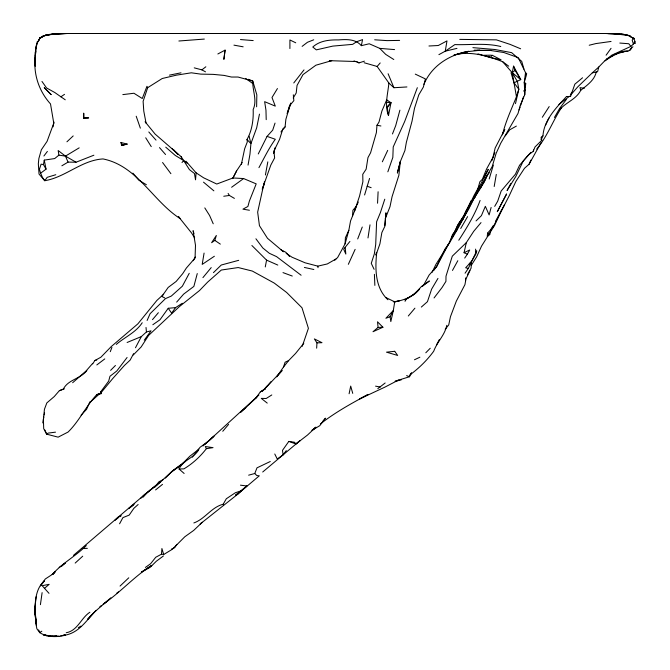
<?xml version="1.0" encoding="UTF-8"?>
<svg xmlns="http://www.w3.org/2000/svg" width="670" height="670" viewBox="0 0 670 670"><rect width="100%" height="100%" fill="white"/><g stroke="black" fill="none" stroke-linecap="round" stroke-linejoin="round"><path stroke-width="1" d="M289.901 48.55L289.926 39.974L295.73 42.796M36.599 43.994L35.401 52.16L35.317 64.069C35.493 55.376 34.153 45.61 39.924 38.349L39.832 37.922C47.897 32.738 57.955 33.994 67.084 33.5L54.563 34.036L42.922 35.845M35.175 606.978L35.862 623.469L36.883 628.803L39.748 632.664C47.788 637.756 58.131 637.279 66.958 634.766C80.006 631.584 87.293 619.306 96.162 610.37M256.627 106.806L256.828 94.872L252.766 81.053L248.369 79.295M354.489 211.31L359.555 196.034L362.889 181.763L362.763 174.292L366.138 169.183L367.964 157.609L370.585 152.768L376.373 132.668L376.984 125.257L378.977 122.141L381.908 111.002L386.699 99.864L390.978 102.728L388.5 115.55C384.354 105.031 387.913 93.8 388.885 83.046L377.151 66.464L364.128 62.737M35.183 606.023L35.066 613.938C34.932 602.389 35.225 588.771 44.597 580.605L40.493 585.881L45.267 579.014L54.01 573.294L52.268 574.525C62.184 563.135 75.693 556.192 86.304 545.573M494.694 206.377L497.684 201.209L501.168 191.009L515.414 174.208L519.568 165.272L528.764 154.628L533.253 151.37L534.995 146.99L541.762 140.306L541.209 139.62L541.293 137.183L542.951 135.893C543.956 120.056 556.284 107.669 566.493 96.53L570.547 96.455L574.843 84.186L582.557 77.779M465.516 280.646L465.642 277.933M377.553 203.219L378.106 191.754M384.798 225.564L385.953 212.792L384.89 226.217L381.866 232.549L379.915 243.847L375.962 255.119L376.389 252.347M334.732 260.245L337.655 257.498L345.075 243.855L345.402 237.724L348.827 230.338L350.552 220.933L356.683 205.782L352.906 210.305L352.579 215.732M35.401 52.16L35.242 66.179L35.158 57.503C33.408 74.512 39.044 91.296 50.51 103.934L53.776 123.196L47.068 141.37L41.381 149.745L38.885 158.455L38.332 163.689L39.028 174.049L44.739 180.724C65.652 177.207 81.589 160.18 103.021 158.932C137.25 165.808 152.676 200.958 180.18 218.646L178.32 216.41L191.561 232.976L194.627 237.858M316.65 348.174L316.96 342.864L314.381 338.92L321.977 342.688L316.96 342.864M145.423 567.44L150.633 563.705L155.742 557.264L161.495 554.199L161.905 548.529L163.714 554.509L172.307 549.291L184.828 536.754L193.689 530.422L202.281 522.273L200.162 523.932M376.708 252.665C374.982 268.854 375.099 287.899 387.913 299.75M185.933 161.185L196.117 172.852L195.531 179.828L194.459 173.505L189.417 169.611L181.26 156.78L155.155 134.117L145.072 121.747M433.599 270.621L436.689 266.476L452.091 237.28L468.665 209.082L474.193 198.169L492.216 166.52L496.16 153.271L500.775 143.154L518.027 113.431L520.339 105.081L524.744 94.755L525.707 83.474L524.308 82.243L525.523 72.645L518.27 57.645L503.806 52.503L490.507 50.476L474.159 50.342L491.311 50.342M280.939 131.931L285.077 126.948L285.881 119.285L290.68 103.13M35.87 50.886L35.259 56.556L35.795 50.786M264.416 181.587L264.089 184.61L262.246 189.258L270.797 165.113L274.625 157.936L273.904 151.043L279.566 139.368L282.841 128.925L285.077 126.948M541.268 142.316L529.082 164.251L524.484 168.304L515.858 181.453L509.275 195.665L493.447 226.443L487.601 233.118L487.232 236.418L489.728 234.617L490.641 230.17L493.045 225.823M36.004 48.944L37.302 41.523M34.966 607.079L36.197 596.727M42.888 36.599L39.823 38.282L42.587 36.85M241.368 164.359L244.651 148.773L247.331 141.839L246.979 139.536C252.021 130.684 253.603 119.721 253.168 109.57C257.447 100.14 252.364 90.609 252.766 81.053L238.001 77.033L231.493 77.042L224.056 75.4L213.186 74.37L200.74 74.119L191.319 72.804L176.352 75.174L162.224 78.507L147.685 87.678L143.12 101.296L143.774 111.078L146.077 123.205M225.078 50.124L223.889 59.22L225.078 50.124L217.851 53.977M40.418 604.667L42.118 592.623M263.947 183.647L257.657 212.114L259.441 225.69L267.489 238.302L283.435 251.753M367.989 237.934L369.999 224.844M204.082 253.076L202.206 264.407L214.367 256.25M248.059 165.096L249.969 154.125L250.923 143.581L256.669 127.828L259.466 114.126M494.192 186.503L496.294 174.401M55.786 174.719L47.176 177.332L44.739 180.724L42.394 177.299L40.627 173.203L46.046 169.15L43.466 164.577L44.27 160.113L54.697 158.564L58.91 155.139L65.451 156.127L76.053 162.215L93.884 155.206M42.738 422.887L43.843 416.924M44.212 414.939L44.58 412.954M265.404 174.987L267.816 161.864M53.047 126.856L53.96 122.041M265.27 266.945L266.576 260.127L251.887 245.505M533.253 151.37L533.529 149.954M361.348 45.669L362.562 39.597L356.566 41.758L352.68 44.354L332.797 46.104L316.332 49.865L312.781 47.034C319.791 40.636 329.389 39.756 338.451 39.915C346.474 39.337 355.636 38.86 361.348 45.669L369.237 43.768L379.748 48.366L394.588 49.597M511.009 72.72L514.024 82.837L520.757 79.613L513.555 66.146L512.24 72.712L516.453 96.706C511.403 109.369 505.557 121.597 502.458 134.854M349.103 393.759L350.695 386.088L352.738 393.374M464.059 252.724L469.712 249.969L467.375 254.148L464.059 252.724L466.32 242.632L473.715 231.326L481.01 222.616M515.49 103.624L518.823 89.194L517.449 81.598L512.24 72.712L502.693 61.74C488.874 56.364 474.435 51.95 459.461 53.843M525.707 83.474L524.752 87.393L524.308 82.243L526.695 73.65L525.523 72.645L525.607 77.569M630.185 36.691L633.971 38.374L634.926 41.507L633.401 44.002L630.864 46.406L611.76 55.2L605.186 60.392L598.787 67L597.581 71.749L592.313 72.846L577.858 86.782L570.773 94.813M491.118 207.474L489.133 214.944L485.348 206.318L481.412 215.648L476.052 220.924M273.636 153.455L275.253 147.392M399.906 110.165L395.719 125.583L392.478 133.958M345.075 243.855L348.827 230.338M39.949 632.363L38.584 629.9M364.589 194.97L369.555 178.446M596.241 71.79C594.793 80.082 586.753 85.475 580.731 90.324C576.284 99.344 565.84 102.326 559.659 109.746M489.192 178.982L493.355 165.088M214.827 240.388L216.335 235.472L211.628 242.699L214.827 240.388L220.329 244.123M59.345 390.694L64.002 388.901L59.345 390.694L54.245 396.573L46.841 402.913L44.455 409.219L43.391 419.361L43.709 428.683L46.666 434.168L58.131 437.158L68.089 432.041C79.403 420.961 85.802 406.338 96.631 394.798L101.061 393.7L101.572 392.059L112.661 378.634L124.402 365.477L130.131 360.108L133.59 353.659M468.305 268.435L465.658 267.774L471.479 261.526L475.633 254.407L476.764 250.789L468.305 268.435L465.072 273.209M83.742 118.355L83.716 113.272L83.742 118.355L88.674 117.903L83.951 117.711M516.453 96.706L518.823 89.194L514.024 82.837M476.973 192.231L479.871 181.754L482.383 179.258L486.571 169.024L492.944 157.5L495.155 148.036L504.761 129.444L503.212 132.987M384.781 199.199L380.334 212.758L376.607 221.787L375.703 244.558L374.304 253.997L371.264 263.36L374.103 269.298M275.035 123.087L272.707 130.122L267.062 136.387L258.26 153.958M255.446 398.65L260.328 391.891L264.122 389.538L282.137 370.502L276.66 376.883L283.494 367.051L285.102 362.21L288.619 360.594L295.537 353.492L303.795 343.266M520.724 105.198L523.446 96.957M197.265 273.561L193.873 286.408L183.622 294.138L176.662 302.111M456.002 230.011L452.518 234.525L449.645 242.473C464.218 218.964 475.558 193.864 488.279 169.351L483.564 178.455M446.79 325.335C444.846 335.142 437.066 341.96 433.725 351.206C426.958 360.452 418.683 368.483 409.454 375.242M302.262 346.306L308.401 328.334L301.994 307.781L286.651 292.48L274.239 283.075L252.322 271.057L238.202 267.548L221.309 270.043L207.675 282.078L199.476 290.579L179.527 306.491L148.656 335.36L141.177 346.934L133.255 354.991M387.846 171.822L392.838 157.383L393.223 146.948L404.672 121.53L417.335 87.695M510.8 183.53L507.073 190.498L515.833 176.445L523.253 160.984L530.891 152.375M519.091 109.947L520.121 107.032M290.872 103.348L287.17 113.54L289.524 105.743L293.854 100.668L293.309 94.805M491.788 160.8L494.82 152.525M630.88 49.346L631.559 47.57M110.274 351.683L111.915 347.437M357.696 238.939L362.277 227.029M480.097 200.439C474.888 214.593 466.956 227.599 458.791 240.22M248.637 475.172L254.767 473.506L256.995 467.844L270.27 461.504M385.258 218.73L389.999 206.67L392.067 196.687L398.859 175.347L400.308 161.646L404.923 150.507L406.355 142.367L412.042 121.111L414.504 108.255L418.809 94.813L423.381 87.025L425.375 78.901L415.283 74.127M485.013 180.657L487.082 175.49L489.301 172.718M38.827 40.552L39.848 38.048M463.875 216.536L462.543 219.768L465.683 211.527L471.228 202.089L475.131 196.921M38.232 41.716L39.832 37.922M357.077 204.844L358.266 202.03M529.082 164.251L530.824 160.13M147.115 320.461L150.08 313.711L165.448 298.636L171.294 296.073L182.366 286.191L189.242 273.31M355.134 249.366L348.333 264.323M89.864 401.883L86.581 409.32L81.078 415.149M479.561 185.632L474.033 195.489L467.015 210.271M461.689 220.288L471.211 200.506M501.663 209.995L494.602 225.321L481.537 246.125L476.655 256.845L471.286 265.345M541.209 139.62L542.951 135.893M382.335 161.797L387.704 150.382M545.623 125.106L548.973 118.037M432.158 272.255L435.835 264.541L449.126 243.361M469.971 270.596L465.993 278.896L464.93 284.658L456.329 301.123L450.458 316.701L448.732 324.891L445.198 329.297M232.632 178.63L236.644 170.817L242.172 162.525M196.117 172.852L203.655 177.826L216.77 184.032L232.967 177.96L236.644 170.817M454.629 232.892L452.091 237.28L457.392 225.748L466.077 212.097M390.091 316.743L385.903 318.25L393.307 310.553L390.828 321.575L390.091 316.743L393.307 310.553L394.722 301.852C404.077 300.118 413.373 296.76 419.562 289.13M395.082 381.213L409.529 376.733L411.564 372.83L410.4 374.053M135.482 347.755L141.32 336.608L146.445 331.943L151.06 330.804L144.243 340.201M436.614 344.69L439.419 339.43M193.287 260.705L195.263 257.029M504.317 205.087L495.448 221.469M119.578 523.789L122.911 517.617L129.193 515.104L133.874 508.321L138.137 504.518M467.601 216.603L460.717 228.495M452.484 270.429L457.819 260.705M467.375 274.767L471.085 268.142L471.479 261.526L469.226 263.888M258.938 167.651C264.173 157.986 268.879 148.221 275.303 139.268L267.062 136.387M561.619 107.485C552.691 120.994 547.222 136.764 536.678 149.083M193.856 522.952C205.028 518.982 211.427 507.182 223.177 504.234L226.309 498.765L235.396 492.71L241.753 490.666L259.307 475.809L256.819 475.541L254.767 473.506M554.417 117.484L559.651 108.389L566.309 99.487M423.942 84.328C431.564 65.861 449.478 54.672 468.699 51.238M405.023 301.307L406.313 299.071L415.366 293.368L421.438 286.484L429.378 280.973L422.326 286.249M63.265 389.303C67.695 379.647 80.576 378.944 86.84 370.569M437.954 278.402L431.614 289.164L427.443 301.676L421.329 307.069M570.413 94.696L571.82 92.326M293.217 97.979L296.207 92.988L297.045 85.442L302.982 74.621L315.905 65.199L331.734 60.66L329.322 60.677L356.825 61.556M277.439 88.549L271.995 97.519L275.295 106.128L264.642 101.664L265.965 110.232L266.216 119.654M176.813 544.367L174.686 547.7L171.487 549.065M474.193 198.169L480.893 187.65L487.082 175.49L480.491 187.617L484.67 181.52M542.315 117.267L549.199 106.564M92.695 363.877L94.855 360.527L100.902 357.202L111.178 346.633L137.861 323.87L156.864 300.445L163.622 294.256M456.169 231.041L457.417 229.157M184.141 473.464L179.058 469C183.111 460.106 193.471 458.188 198.58 450.081M464.704 258.092L467.375 254.148M456.036 230.12L454.905 231.736L458.473 223.805L464.209 215.732M449.059 243.294L444.981 249.089L436.689 266.476L429.076 275.11L423.767 284.901L422.368 286.308M322.865 421.221L325.478 418.18L319.741 425.71L312.103 430.282L315.93 427.133L307.538 435.014L295.922 443.976L294.524 442.25L288.829 441.404L282.489 450.366L283.134 454.804L277.246 459L274.767 453.992M101.061 393.7L100.835 391.649L108.674 381.121L109.964 376.289L116.814 370.971L127.082 357.487M182.29 303.284L175.548 307.63L171.629 313.108L168.22 308.284L160.038 319.699L152.827 324.749M606.107 55.191L611.057 48.315M206.377 448.674L205.313 446.538L213.027 447.644L206.377 448.674C200.263 456.613 192.541 463.732 183.915 468.866L179.058 469M505.272 135.868L509.744 129.796L516.369 126.094M388.5 115.55L387.319 107.619L390.978 102.728L386.657 102.225M283.134 454.804L286.291 450.6M43.91 155.984L47.386 151.42M434.051 297.957L442.108 287.455L445.927 281.375L446.002 276.199L452.292 256.166L466.32 242.632M192.323 457.2L200.07 447.275L209.107 440.667L214.006 436.153L202.968 445.96M87.393 619.423L93.934 612.548L110.835 597.799M345.209 247.456L345.821 254.056L343.677 249.165L349.899 241.468M293.77 82.954L304.004 69.898M283.494 367.051L288.619 360.594M154.795 486.948L158.949 481.78L163.095 479.661M202.918 277.623L211.218 267.598M152.5 319.64L158.363 312.706M408.315 315.989L414.923 308.175M222.758 431.271L228.629 424.353M182.022 162.517L183.697 160.574L186.98 163.162M377.151 66.464L380.192 62.955M92.695 363.366L86.036 370.987L72.653 382.721M271.057 381.607L264.122 389.538L265.395 388.759L260.328 391.891M163.447 555.941L156.353 561.217L150.147 567.322L141.328 572.155L151.705 565.388C134.067 576.619 120.257 592.514 103.138 604.198M143.196 497.065L145.985 493.949M142.233 322.747C135.784 332.555 124.913 337.018 116.262 344.422M165.364 478.137L172.508 470.909L184.995 461.613M142.861 496.763L145.549 493.824L160.741 481.797M204.526 444.629L258.922 395.015M262.322 391.314L267.087 386.129M87.762 619.356L94.076 612.464M154.912 487.015L172.508 470.909L183.279 463.389M390.978 102.728L386.439 107.476L387.319 107.619M240.614 491.068L237.214 494.611L200.389 523.806M55.032 571.703L52.268 574.525L55.334 571.828M171.093 472.342L182.533 463.942M425.802 352.772L430.249 348.241M110.609 370.342L115.441 365.477M182.583 463.523L189.853 456.211L198.923 449.176M240.815 491.018L237.214 494.611L246.82 485.993L240.455 485.164M213.437 272.64L221.267 265.019L238.688 260.328M120.056 586.066L128.766 577.808M140.566 498.514L145.549 493.824L73.491 555.346M629.691 49.806L632.932 46.758M66.933 141.805L73.198 135.926M419.453 288.938L412.98 295.001L404.956 299.9M89.889 612.229C80.97 618.025 77.603 630.805 66.23 632.731M75.174 563.076L82.72 556.184M592.313 72.846L598.787 67M90.157 402.184L101.572 392.059L100.835 391.649M61.456 566.435L65.283 563.068L59.178 567.473M245.873 407.678L240.429 412.427L256.878 397.243M44.521 588.319L49.153 584.332L42.151 585.697L49.002 593.335M104.068 603.77L108.038 600.379M378.089 327.404L373.006 331.717L382.922 327.245L377.512 321.784L378.089 327.404L382.922 327.245M515.071 70.342L512.24 72.712L520.757 79.613L515.071 70.342L513.555 66.146M377.771 388.675L385.158 382.989M134.67 503.689L128.565 508.672L133.297 505.214M246.82 485.993L235.472 495.222L241.753 490.666M155.591 489.929L162.508 484.368M194.25 67.854L201.905 69.873L205.849 66.782M99.872 606.744L101.505 605.471M558.906 104.495L569.483 96.279M302.128 46.372L307.463 42.277L313.719 39.815M312.103 430.282L315.419 427.753M320.402 423.951C335.193 412.352 351.7 403.265 368.224 394.404L359.547 398.977L384.764 387.193L398.558 380.024M96.823 364.932L104.771 358.911M231.611 187.265L243.604 178.555L256.2 183.873L249.374 201.075L247.9 206.477L242.925 209.157L249.408 210.246M118.146 517.935L115.031 520.146L117.962 517.232L120.608 515.85M119.704 516.83L121.253 515.724M39.748 632.664L41.833 631.199M41.975 81.447L46.548 87.946L54.789 92.51L60.92 96.815L64.513 94.344M605.085 60.836L614.365 54.454L626.19 51.096M116.873 593L118.498 591.895M262.699 472.007L300.001 440.642L295.922 443.976L288.829 441.404M78.306 627.731L80.827 626.132M271.794 394.948L266.199 398.491L261.258 398.374L267.238 403.106M58.91 155.139L58.164 150.532L65.451 156.127L79.186 147.844M61.866 165.792L68.055 162.107L76.053 162.215M335.854 259.055L327.287 263.955L317.815 266.141L305.051 262.791L291.994 257.196L286.149 253.302M96.631 394.798L99.101 393.432M438.892 54.655L445.265 51.171L454.846 44.597C470.181 45.099 485.666 42.788 500.783 46.515M44.429 35.887L46.272 34.932L44.521 35.803M606.417 59.127L619.247 52.679M414.479 359.765L419.881 357.202M523.521 91.02L525.355 90.165M127.107 342.479L141.32 336.608M354.02 60.903L359.019 62.888L364.413 61.146M121.605 145.449L127.174 144.092L120.977 142.492L121.605 145.449L127.174 144.092M94.855 360.527L96.79 359.983M454.176 54.948L465.96 51.808L479.904 50.3L477.048 50.3M395.426 381.339L401.322 379.823M589.223 45.233L595.848 43.584L611.057 41.456M456.957 48.366L445.265 51.171L446.982 40.904L438.264 45.518L428.959 45.995M620.814 52.185L630.194 50.418M454.193 54.999L467.199 52.31L462.258 52.98M51.163 34.446L53.717 33.936L50.912 34.488M169.468 75.132L181.001 72.821M60.719 635.855L65.342 634.934L63.39 635.194M49.052 34.848L45.317 35.577L49.312 34.806M622.773 51.64L624.783 51.289L622.941 51.523M620.738 52.017L624.733 51.33M393.307 301.852L399.153 300.939L394.722 301.852L385.66 297.438M223.763 196.251L229.391 195.456L234.391 198.379M56.556 636.098L53.625 636.492L43.332 635.177M55.51 432.158L48.19 433.096L46.666 434.168L44.848 430.014M122.828 94.612L133.941 93.256L142.274 98.515L146.964 86.296L147.685 87.678M51.255 34.505L64.982 33.5L605.906 33.5C615.052 34.187 625.629 32.252 633.334 38.391L633.971 38.374L632.17 40.066L633.401 44.002M204.333 39.069L178.882 41.004M168.22 308.284L175.548 307.63M57.034 636.148L48.851 636.148M623.058 51.632L627.999 51.314M388.885 83.046L393.927 87.728L406.925 86.949M58.868 636.224L51.783 636.157M82.284 548.512L87.343 548.336M566.493 96.53L570.547 96.455M399.613 40.401L387.042 40.619L374.672 39.79M459.779 39.388L496.395 39.857L510.046 44.371L520.64 48.784M483.556 55.283L491.144 55.191M52.017 636.475L59.529 636.5M633.334 38.282L633.988 38.282M614.599 33.634L605.906 33.5M232.967 177.96L243.604 178.555M472.886 47.645L495.038 49.521L511.629 52.645L521.712 61.347L523.965 69.111M619.834 43.056L628.77 43.734L630.864 46.406M240.48 39.555L253.193 40.577M614.566 33.693L630.378 35.812M618.293 34.095L622.028 34.497M161.495 554.199L163.714 554.509M628.066 35.133L621.375 34.069M584.274 88.323L579.977 87.636L580.731 90.324M43.466 164.577L41.096 164.167L39.404 169.317L40.627 173.203M233.947 45.141L243.151 46.816M48.106 635.495L49.949 635.822M376.984 125.257L380.912 125.985M375.56 386.146L380.275 387.042M304.406 267.439L313.845 269.507M45.342 634.993L49.814 636.014M632.907 38.24L633.334 38.391M478.02 53.927L490.406 57.561L501.127 59.865L492.098 55.183L490.406 57.561L488.798 56.364M367.143 186.243L371.147 187.684M282.991 272.606L292.271 276.048M406.615 375.627L409.529 376.733M266.576 260.127L277.799 265.069M44.589 634.917L46.465 635.797M164.72 297.916L161.864 296.467L168.162 287.455L176.143 281.459L182.692 273.67L186.361 268.05L195.062 258.009L195.489 245.287L193.102 230.664L193.957 233.612M201.905 69.873L205.497 71.832M146.395 184.736L138.824 180.163L132.869 173.136M357.554 62L359.019 62.888M183.697 160.574L175.23 155.415L165.75 147.166M393.801 59.521L385.685 54.37L379.748 48.366M283.644 251.635L281.132 249.96L285.763 252.238L289.574 256.518M60.92 96.815L65.258 99.805M487.601 233.118L489.728 234.617M245.697 78.482L252.49 83.306M502.693 61.74L508.723 66.179M213.872 190.841L203.504 182.156M301.115 275.244L276.576 256.627L269.34 253.293L262.833 248.001L255.915 238.788M246.979 139.536L250.923 143.581L249.089 136.186M148.799 131.965L156.018 140.131M159.51 147.618L165.54 154.519M170.9 173.681L162.567 162.508M204.794 207.909L209.593 215.497L213.227 223.78M120.977 142.492L122.652 145.147M228.118 193.437L229.391 195.456M145.708 137.786L151.244 146.613M65.451 156.127L68.055 162.107M388.097 73.742L393.927 87.728M223.177 504.234L223.537 505.264M136.203 116.228L140.348 128.154M634.808 42.771L635.034 43.55L634.926 41.507M36.004 622.396L36.431 624.122M35.778 620.194L35.033 613.268L35.795 621.534L35.343 614.256M44.27 160.113L46.046 169.15M541.293 137.183L541.762 140.306M36.456 625.428L35.384 614.407M317.815 266.141L318.024 267.698M181.26 156.78L181.511 158.698M146.018 327.479L146.445 331.943M374.404 274.332L374.857 285.403M524.308 82.243L524.744 94.755M475.616 249.114L475.633 254.407M400.308 161.646L397.369 172.927L400.308 161.646M506.528 194.091L497.324 211.636L506.528 194.091M149.98 490.222L143.145 496.093L157.525 484.192L149.98 490.222M394.697 351.298L386.506 352.16L397.678 355.452L394.697 351.298M613.946 33.726L607.983 33.55L619.909 33.936L613.946 33.726M173.89 150.105L172.224 148.908L177.969 154.368L173.89 150.105M51.087 94.604L44.304 87.678L51.087 94.604"/></g></svg>
